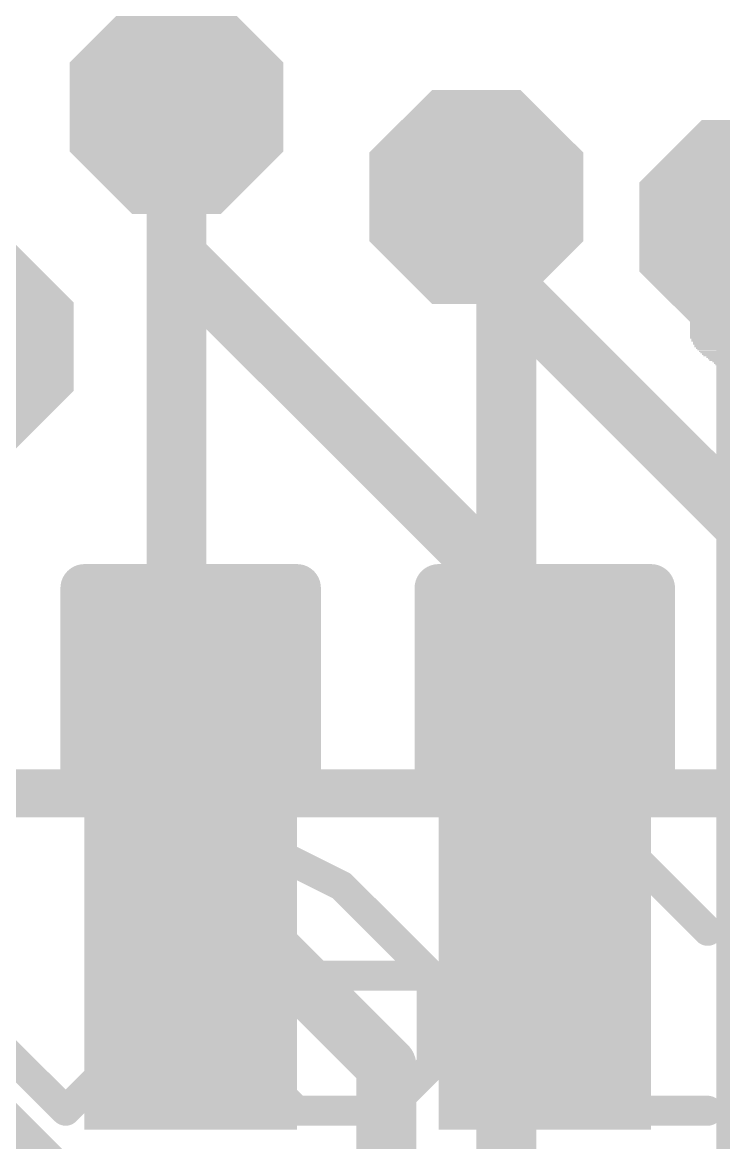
# Model space of a CAD drawing. Extents: x -8.4 to 31.7, y -7.2 to 47.3.
# Drawn here: x 6.967 to 9.937, y 10.47 to 15.218 of the extents above; entities that cross this region are included whole.
import ezdxf

# ---------------------------------------------------------------- set-up
doc = ezdxf.new("R2010")
doc.units = 0
for name, color, linetype in [('1', 12, 'CONTINUOUS'), ('16', 132, 'CONTINUOUS'), ('18', 110, 'CONTINUOUS'), ('22', 6, 'CONTINUOUS'), ('51', 253, 'CONTINUOUS')]:
    doc.layers.add(name, color=color, linetype=linetype)

# ---------------------------------------------------------------- blocks, each defined once
blk = doc.blocks.new('RECT')
blk.add_solid([(-0.5, -0.5), (0.5, -0.5), (-0.5, 0.5), (0.5, 0.5)])
blk = doc.blocks.new('OCTAGONV')
at = {"const_width": 0.5}
blk.add_lwpolyline([(-0.25, -0.1036), (-0.25, 0.1036), (-0.1036, 0.25), (0.1036, 0.25), (0.25, 0.1036), (0.25, -0.1036), (0.1036, -0.25), (-0.1036, -0.25), (-0.25, -0.1036), (-0.25, 0.1036)], dxfattribs=at)

msp = doc.modelspace()

# ---------------------------------------------------------------- linework, layer by layer
at = {"layer": '1', "const_width": 0.254}
for points in [[(7.62, 14.224), (7.62, 14.859)], [(8.89, 14.224), (8.89, 14.478)], [(10.033, 13.97), (10.033, 14.351)], [(7.62, 14.224), (9.18, 12.664)], [(10.68, 12.434), (8.89, 14.224)], [(10.668, 13.335), (10.033, 13.97)], [(9.18, 12.664), (9.18, 11.4)]]:
    msp.add_lwpolyline(points, dxfattribs=at)
at = {"layer": '1', "const_width": 0.127}
for points in [[(7.6835, 14.859, 1), (7.5565, 14.859)], [(8.9535, 14.478, 1), (8.8265, 14.478)], [(10.0965, 14.351, 1), (9.9695, 14.351)], [(7.6649, 14.2689, 1), (7.5751, 14.1791)], [(8.9349, 14.2689, 1), (8.8451, 14.1791)], [(7.5565, 14.224, 1), (7.6835, 14.224)], [(8.8265, 14.224, 1), (8.9535, 14.224)], [(10.0779, 14.0149, 1), (9.9881, 13.9251)], [(9.9695, 13.97, 1), (10.0965, 13.97)], [(9.2435, 12.664, 1), (9.1165, 12.664)], [(9.1351, 12.6191, 1), (9.2249, 12.7089)], [(9.1165, 11.4, 1), (9.2435, 11.4)]]:
    msp.add_lwpolyline(points, format="xyb", dxfattribs=at)
at = {"layer": '16', "const_width": 0.254}
for points in [[(7.62, 11.684), (7.62, 14.859)], [(8.89, 14.351), (8.89, 14.478)], [(9.017, 14.224), (8.89, 14.351)], [(10.033, 7.874), (10.033, 14.351)], [(9.017, 7.747), (9.017, 14.224)], [(8.509, 10.795), (7.62, 11.684)], [(8.509, 8.001), (8.509, 10.795)], [(7.62, 9.779), (6.731, 10.668)]]:
    msp.add_lwpolyline(points, dxfattribs=at)
at = {"layer": '16', "const_width": 0.127}
for points in [[(7.6835, 14.859, 1), (7.5565, 14.859)], [(8.9535, 14.478, 1), (8.8265, 14.478)], [(8.9349, 14.3959, 1), (8.8451, 14.3061)], [(10.0965, 14.351, 1), (9.9695, 14.351)], [(8.8265, 14.351, 1), (8.9535, 14.351)], [(9.0805, 14.224, 1), (8.9535, 14.224)], [(8.9721, 14.1791, 1), (9.0619, 14.2689)], [(7.6649, 11.7289, 1), (7.5751, 11.6391)], [(7.5565, 11.684, 1), (7.6835, 11.684)], [(8.5725, 10.795, 1), (8.4455, 10.795)], [(8.4641, 10.7501, 1), (8.5539, 10.8399)]]:
    msp.add_lwpolyline(points, format="xyb", dxfattribs=at)
at = {"layer": '22', "const_width": 0.127}
for points in [[(7.5314, 11.7485), (7.5314, 10.9858)], [(7.9382, 11.7485), (8.3195, 11.5578)], [(9.8702, 11.3672), (9.4889, 11.7485)], [(9.4889, 11.7485), (9.4889, 10.6045)], [(8.3195, 11.5578), (8.7008, 11.1765)], [(7.9382, 10.9858), (8.1288, 11.1765)], [(8.1288, 11.1765), (8.7008, 11.1765)], [(8.7008, 11.1765), (8.7008, 10.7952)], [(7.1501, 10.6045), (6.7688, 10.9858)], [(7.5314, 10.9858), (7.1501, 10.6045)], [(7.9382, 10.7952), (7.9382, 10.9858)], [(8.1288, 10.6045), (7.9382, 10.7952)], [(8.7008, 10.7952), (8.5102, 10.6045)], [(8.5102, 10.6045), (8.1288, 10.6045)], [(9.8702, 10.6045), (9.1076, 10.6045)]]:
    msp.add_lwpolyline(points, dxfattribs=at)
at = {"layer": '22', "const_width": 0.0635}
for points in [[(7.5632, 11.7485, 1), (7.4997, 11.7485)], [(7.9524, 11.7769, 1), (7.924, 11.7201)], [(9.5206, 11.7485, 1), (9.4571, 11.7485)], [(9.5113, 11.7709, 1), (9.4664, 11.726)], [(8.342, 11.5803, 1), (8.297, 11.5354)], [(8.3053, 11.5294, 1), (8.3337, 11.5862)], [(9.8478, 11.3447, 1), (9.8927, 11.3896)], [(8.1288, 11.2082, 1), (8.1288, 11.1447)], [(8.1513, 11.154, 1), (8.1064, 11.1989)], [(8.7326, 11.1765, 1), (8.6691, 11.1765)], [(8.6784, 11.154, 1), (8.7233, 11.1989)], [(8.7008, 11.1447, 1), (8.7008, 11.2082)], [(7.4997, 10.9858, 1), (7.5632, 10.9858)], [(7.5539, 10.9634, 1), (7.509, 11.0083)], [(7.9699, 10.9858, 1), (7.9064, 10.9858)], [(7.9157, 11.0083, 1), (7.9606, 10.9634)], [(7.9064, 10.7952, 1), (7.9699, 10.7952)], [(7.9606, 10.8176, 1), (7.9157, 10.7727)], [(8.6691, 10.7952, 1), (8.7326, 10.7952)], [(8.7233, 10.7727, 1), (8.6784, 10.8176)], [(7.1277, 10.627, 1), (7.1726, 10.582)], [(7.1277, 10.582, 1), (7.1726, 10.627)], [(8.1288, 10.6363, 1), (8.1288, 10.5727)], [(8.1064, 10.582, 1), (8.1513, 10.627)], [(8.4877, 10.627, 1), (8.5326, 10.582)], [(8.5102, 10.5727, 1), (8.5102, 10.6363)], [(9.1076, 10.6363, 1), (9.1076, 10.5727)], [(9.4571, 10.6045, 1), (9.5206, 10.6045)], [(9.8702, 10.5727, 1), (9.8702, 10.6363)]]:
    msp.add_lwpolyline(points, format="xyb", dxfattribs=at)
at = {"layer": '51', "const_width": 0.2032}
for points in [[(8.13, 12.82), (7.23, 12.82)], [(7.23, 12.82), (7.23, 12.02)], [(8.13, 12.02), (8.13, 12.82)], [(9.63, 12.82), (8.73, 12.82)], [(8.73, 12.82), (8.73, 12.02)], [(9.63, 12.02), (9.63, 12.82)], [(7.23, 12.02), (7.43, 12.02)], [(7.93, 12.02), (8.13, 12.02)], [(8.73, 12.02), (8.93, 12.02)], [(9.43, 12.02), (9.63, 12.02)], [(6.43, 11.95), (7.43, 11.95)], [(7.93, 11.95), (8.93, 11.95)], [(9.43, 11.95), (10.43, 11.95)]]:
    msp.add_lwpolyline(points, dxfattribs=at)
at = {"layer": '51'}
for points, const_width in [([(7.23, 12.8708, 1), (7.23, 12.7692)], 0.1016), ([(7.2808, 12.82, 1), (7.1792, 12.82)], 0.1016), ([(8.1808, 12.82, 1), (8.0792, 12.82)], 0.1016), ([(8.13, 12.7692, 1), (8.13, 12.8708)], 0.1016), ([(8.73, 12.8708, 1), (8.73, 12.7692)], 0.1016), ([(8.7808, 12.82, 1), (8.6792, 12.82)], 0.1016), ([(9.6808, 12.82, 1), (9.5792, 12.82)], 0.1016), ([(9.63, 12.7692, 1), (9.63, 12.8708)], 0.1016), ([(7.68, 12.27, 0.4142), (7.43, 12.02)], 0.2032), ([(7.93, 12.02, 0.4142), (7.68, 12.27)], 0.2032), ([(7.68, 12.3208, 1), (7.68, 12.2192)], 0.1016), ([(7.68, 12.2192, 1), (7.68, 12.3208)], 0.1016), ([(9.18, 12.27, 0.4142), (8.93, 12.02)], 0.2032), ([(9.43, 12.02, 0.4142), (9.18, 12.27)], 0.2032), ([(9.18, 12.3208, 1), (9.18, 12.2192)], 0.1016), ([(9.18, 12.2192, 1), (9.18, 12.3208)], 0.1016), ([(7.23, 12.0708, 1), (7.23, 11.9692)], 0.1016), ([(7.43, 11.9692, 1), (7.43, 12.0708)], 0.1016), ([(7.93, 12.0708, 1), (7.93, 11.9692)], 0.1016), ([(8.13, 11.9692, 1), (8.13, 12.0708)], 0.1016), ([(8.73, 12.0708, 1), (8.73, 11.9692)], 0.1016), ([(8.93, 11.9692, 1), (8.93, 12.0708)], 0.1016), ([(9.43, 12.0708, 1), (9.43, 11.9692)], 0.1016), ([(9.63, 11.9692, 1), (9.63, 12.0708)], 0.1016), ([(7.1792, 12.02, 1), (7.2808, 12.02)], 0.1016), ([(7.3792, 12.02, 1), (7.4808, 12.02)], 0.1016), ([(7.8792, 12.02, 1), (7.9808, 12.02)], 0.1016), ([(8.0792, 12.02, 1), (8.1808, 12.02)], 0.1016), ([(8.6792, 12.02, 1), (8.7808, 12.02)], 0.1016), ([(8.8792, 12.02, 1), (8.9808, 12.02)], 0.1016), ([(9.3792, 12.02, 1), (9.4808, 12.02)], 0.1016), ([(9.5792, 12.02, 1), (9.6808, 12.02)], 0.1016), ([(7.43, 11.8992, 1), (7.43, 12.0008)], 0.1016), ([(7.93, 12.0008, 1), (7.93, 11.8992)], 0.1016), ([(8.93, 11.8992, 1), (8.93, 12.0008)], 0.1016), ([(9.43, 12.0008, 1), (9.43, 11.8992)], 0.1016)]:
    msp.add_lwpolyline(points, format="xyb", dxfattribs=dict(at, const_width=const_width))

# ---------------------------------------------------------------- block references
at = {"layer": '1', "xscale": 1.75, "yscale": 0.9, "rotation": 90}
for p in [(7.68, 11.4), (9.18, 11.4)]:
    msp.add_blockref('RECT', p, dxfattribs=at)
at = {"layer": '18', "xscale": 0.9064, "yscale": 0.9064}
for p in [(7.62, 14.859), (7.62, 14.859), (8.89, 14.478), (8.89, 14.478), (10.033, 14.351), (10.033, 14.351), (6.731, 13.843), (6.731, 13.843)]:
    msp.add_blockref('OCTAGONV', p, dxfattribs=at)
at = {"layer": '22', "rotation": 180}
for p, xscale, yscale in [((10.7442, 14.0526), 1.6954, 0.0063), ((10.7506, 14.0589), 1.6827, 0.0064), ((10.76, 14.0653), 1.6637, 0.0063), ((10.7125, 14.0081), 1.7843, 0.0064), ((10.7125, 14.0145), 1.7717, 0.0063), ((10.7188, 14.0208), 1.759, 0.0064), ((10.722, 14.0272), 1.7526, 0.0063), ((10.7284, 14.0335), 1.7399, 0.0064), ((10.7283, 14.0399), 1.7272, 0.0063), ((10.7347, 14.0462), 1.7145, 0.0064), ((10.7061, 13.97), 1.8098, 0.0064), ((10.7093, 13.9637), 1.8161, 0.0063), ((10.7093, 13.9573), 1.8161, 0.0064), ((10.7061, 13.9891), 1.797, 0.0063), ((10.7061, 13.9827), 1.797, 0.0064), ((10.7093, 13.9764), 1.8034, 0.0063), ((10.7093, 13.9954), 1.7907, 0.0064), ((10.7125, 14.0018), 1.7843, 0.0063), ((10.7061, 13.951), 1.8224, 0.0063), ((10.7061, 13.9446), 1.8224, 0.0064), ((10.7093, 13.9383), 1.8288, 0.0063), ((10.7093, 13.9319), 1.8288, 0.0064), ((10.7125, 13.9256), 1.8351, 0.0063), ((10.7125, 13.9192), 1.8351, 0.0064), ((10.7157, 13.9129), 1.8415, 0.0063), ((10.7188, 13.9002), 1.8478, 0.0063), ((10.7188, 13.8938), 1.8478, 0.0064), ((10.722, 13.8875), 1.8542, 0.0063), ((10.722, 13.8811), 1.8542, 0.0064), ((10.7157, 13.9065), 1.8415, 0.0064), ((10.7283, 13.8748), 1.8542, 0.0063), ((10.7283, 13.8684), 1.8542, 0.0064), ((10.7347, 13.862), 1.8542, 0.0063), ((10.7378, 13.8557), 1.8605, 0.0064), ((10.7442, 13.8494), 1.8606, 0.0063), ((10.7442, 13.843), 1.8606, 0.0064), ((10.7538, 13.8367), 1.8669, 0.0063), ((10.7569, 13.8303), 1.8606, 0.0064), ((10.7665, 13.8239), 1.8669, 0.0063), ((10.7728, 13.8176), 1.8669, 0.0064), ((10.5125, 13.8113), 1.3335, 0.0063), ((10.4997, 13.8049), 1.2954, 0.0064), ((10.4934, 13.7986), 1.2573, 0.0063), ((10.4902, 13.7922), 1.2382, 0.0064), ((10.4839, 13.7858), 1.2129, 0.0063), ((10.487, 13.7795), 1.1938, 0.0064), ((10.487, 13.7732), 1.1811, 0.0063), ((10.487, 13.7668), 1.1684, 0.0064), ((10.4902, 13.7605), 1.1494, 0.0063), ((10.4902, 13.7541), 1.1366, 0.0064), ((10.4934, 13.7477), 1.1303, 0.0063)]:
    msp.add_blockref('RECT', p, dxfattribs=dict(at, xscale=xscale, yscale=yscale))
at = {"layer": '51', "rotation": 270}
for p, xscale, yscale in [((7.38, 12.445), 0.75, 0.2), ((8.88, 12.445), 0.75, 0.2), ((7.68, 12.495), 0.55, 0.5), ((7.98, 12.42), 0.7, 0.2), ((9.18, 12.495), 0.55, 0.5), ((9.48, 12.42), 0.7, 0.2)]:
    msp.add_blockref('RECT', p, dxfattribs=dict(at, xscale=xscale, yscale=yscale))

doc.saveas('drawing.dxf')
